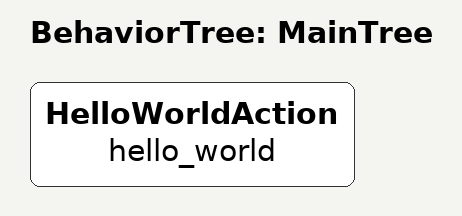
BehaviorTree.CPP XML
<root main_tree_to_exeute="MainTree">
  <BehaviorTree ID="MainTree">
    <HelloWorldAction name="hello_world"/>
  </BehaviorTree>
</root>
